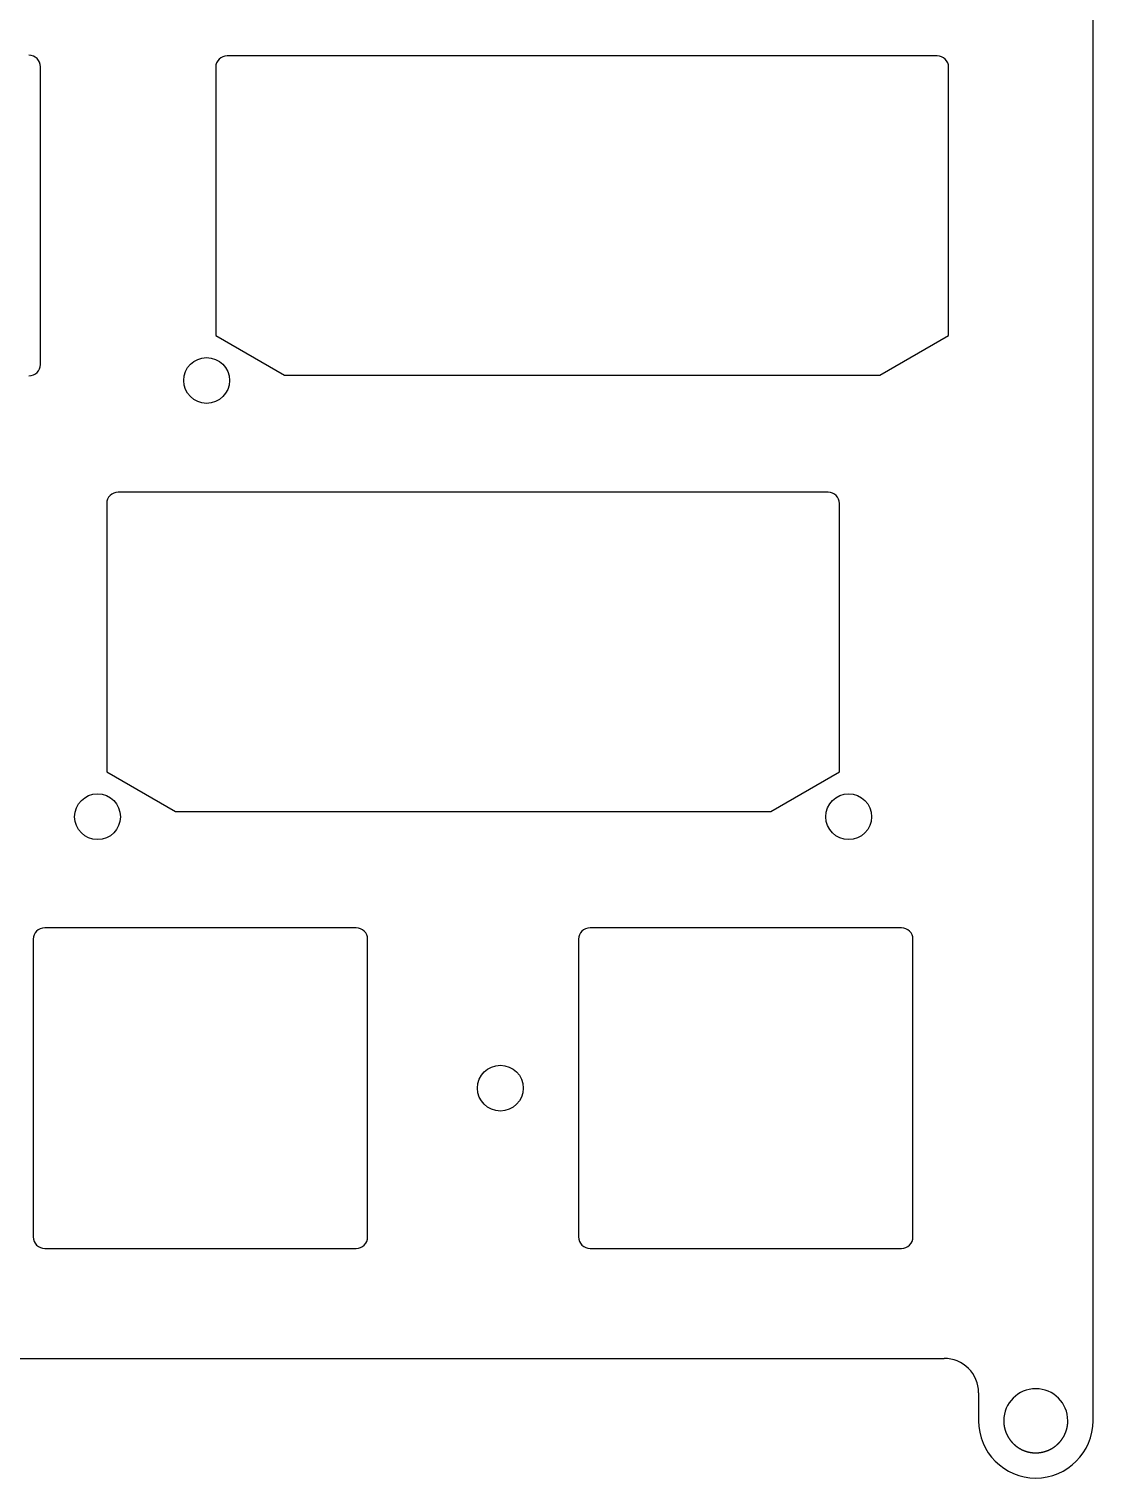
# Model space of a CAD drawing. Header units: millimetres. Extents: x -10 to 277, y -93 to 22.
# Drawn here: x 230.6 to 277.1, y -93.2 to -30 of the extents above; entities that cross this region are included whole.
import ezdxf

# ---------------------------------------------------------------- set-up
doc = ezdxf.new("R2010")
doc.units = ezdxf.units.MM
doc.layers.get('0').update_dxf_attribs({"linetype": 'CONTINUOUS'})
doc.layers.add('Edge.Cuts', color=53, linetype='CONTINUOUS', true_color=0xc8a339)

msp = doc.modelspace()

# ---------------------------------------------------------------- linework, layer by layer
for points in [[(238.79375, -31.625), (238.79375, -43.343), (241.79375, -45.075), (267.79375, -45.075), (270.79375, -43.343), (270.79375, -31.625, 0.414213562), (270.29375, -31.125), (239.29375, -31.125, 0.414212391)], [(234.03125, -50.675), (234.03125, -62.393), (237.03125, -64.125), (263.03125, -64.125), (266.03125, -62.393), (266.03125, -50.675, 0.414213562), (265.53125, -50.175), (234.53125, -50.175, 0.414212391)]]:
    msp.add_lwpolyline(points, format="xyb", close=True)
for centre in [(238.39375, -45.3), (233.63125, -64.35), (266.43125, -64.35)]:
    msp.add_circle(centre, 1)
at = {"layer": 'Edge.Cuts', "linetype": 'CONTINUOUS'}
for p, q in [((277.1, -90.725023), (277.1, 19.025023)), ((231.1375, -44.6), (231.1375, -31.6)), ((219.8295, -88), (270.6, -88)), ((272.1, -89.5), (272.1, -90.725023)), ((273.2, -90.725023), (273.20001, -90.730399)), ((273.20001, -90.730399), (273.20004, -90.735796)), ((273.20004, -90.735796), (273.200091, -90.741159)), ((273.200091, -90.741159), (273.200161, -90.746542)), ((273.200161, -90.746542), (273.200252, -90.751893)), ((273.200252, -90.751893), (273.200363, -90.757263)), ((273.200363, -90.757263), (273.200493, -90.762601)), ((273.200493, -90.762601), (273.200645, -90.76796)), ((273.200645, -90.76796), (273.200815, -90.773287)), ((273.200815, -90.773287), (273.201006, -90.778633)), ((273.201006, -90.778633), (273.201217, -90.78395)), ((273.201217, -90.78395), (273.201448, -90.789285)), ((273.201448, -90.789285), (273.201698, -90.794592)), ((273.201698, -90.794592), (273.20197, -90.799917)), ((273.20197, -90.799917), (273.20226, -90.805214)), ((273.20226, -90.805214), (273.202571, -90.810528)), ((273.202571, -90.810528), (273.202901, -90.815816)), ((273.202901, -90.815816), (273.203252, -90.821121)), ((273.203252, -90.821121), (273.203622, -90.8264)), ((273.203622, -90.8264), (273.204013, -90.831696)), ((273.204013, -90.831696), (273.204422, -90.836967)), ((273.204422, -90.836967), (273.204853, -90.842254)), ((273.204853, -90.842254), (273.205302, -90.847517)), ((273.205302, -90.847517), (273.205773, -90.852796)), ((273.205773, -90.852796), (273.206262, -90.858052)), ((273.206262, -90.858052), (273.206772, -90.863323)), ((273.206772, -90.863323), (273.207301, -90.868571)), ((273.207301, -90.868571), (273.207851, -90.873834)), ((273.207851, -90.873834), (273.208419, -90.879076)), ((273.208419, -90.879076), (273.20901, -90.884332)), ((273.20901, -90.884332), (273.209617, -90.889566)), ((273.209617, -90.889566), (273.210247, -90.894816)), ((273.210247, -90.894816), (273.210895, -90.900044)), ((273.210895, -90.900044), (273.211565, -90.905287)), ((273.211565, -90.905287), (273.212252, -90.910509)), ((273.212252, -90.910509), (273.212962, -90.915746)), ((273.212962, -90.915746), (273.213689, -90.920962)), ((273.213689, -90.920962), (273.214439, -90.926192)), ((273.214439, -90.926192), (273.215206, -90.931403)), ((273.215206, -90.931403), (273.215995, -90.936628)), ((273.215995, -90.936628), (273.216802, -90.941834)), ((273.216802, -90.941834), (273.217631, -90.947053)), ((273.217631, -90.947053), (273.218478, -90.952253)), ((273.218478, -90.952253), (273.219348, -90.957467)), ((273.219348, -90.957467), (273.220234, -90.962663)), ((273.220234, -90.962663), (273.221144, -90.967872)), ((273.221144, -90.967872), (273.22207, -90.973063)), ((273.22207, -90.973063), (273.22302, -90.978267)), ((273.22302, -90.978267), (273.223986, -90.983454)), ((273.223986, -90.983454), (273.224976, -90.988653)), ((273.224976, -90.988653), (273.225983, -90.993836)), ((273.225983, -90.993836), (273.227012, -90.99903)), ((273.227012, -90.99903), (273.228059, -91.004209)), ((273.228059, -91.004209), (273.229129, -91.0094)), ((273.229129, -91.0094), (273.230216, -91.014575)), ((273.230216, -91.014575), (273.231327, -91.019761)), ((273.231327, -91.019761), (273.232454, -91.024933)), ((273.232454, -91.024933), (273.233605, -91.030115)), ((273.233605, -91.030115), (273.234772, -91.035283)), ((273.234772, -91.035283), (273.235963, -91.040462)), ((273.235963, -91.040462), (273.237172, -91.045627)), ((273.237172, -91.045627), (273.238403, -91.050802)), ((273.238403, -91.050802), (273.239652, -91.055964)), ((273.239652, -91.055964), (273.240924, -91.061136)), ((273.240924, -91.061136), (273.242214, -91.066295)), ((273.242214, -91.066295), (273.243526, -91.071464)), ((273.243526, -91.071464), (273.244857, -91.076619)), ((273.244857, -91.076619), (273.24621, -91.081786)), ((273.24621, -91.081786), (273.247581, -91.086939)), ((273.247581, -91.086939), (273.248976, -91.092102)), ((273.248976, -91.092102), (273.250387, -91.097253)), ((273.250387, -91.097253), (273.251823, -91.102413)), ((273.251823, -91.102413), (273.253276, -91.107562)), ((273.253276, -91.107562), (273.254752, -91.11272)), ((275.944, -91.117023), (275.946951, -91.106762)), ((275.946951, -91.106762), (275.949821, -91.096496)), ((275.949821, -91.096496), (275.952609, -91.086227)), ((275.952609, -91.086227), (275.955316, -91.075954)), ((275.955316, -91.075954), (275.957942, -91.065676)), ((275.957942, -91.065676), (275.960487, -91.055393)), ((275.960487, -91.055393), (275.962951, -91.045105)), ((275.962951, -91.045105), (275.965335, -91.034811)), ((275.965335, -91.034811), (275.967638, -91.024512)), ((275.967638, -91.024512), (275.969861, -91.014206)), ((275.969861, -91.014206), (275.972005, -91.003894)), ((275.972005, -91.003894), (275.974068, -90.993576)), ((275.974068, -90.993576), (275.976052, -90.98325)), ((275.976052, -90.98325), (275.977956, -90.972917)), ((275.977956, -90.972917), (275.97978, -90.962576)), ((275.97978, -90.962576), (275.981526, -90.952227)), ((275.981526, -90.952227), (275.983192, -90.941869)), ((275.983192, -90.941869), (275.984779, -90.931503)), ((275.984779, -90.931503), (275.986287, -90.921127)), ((275.986287, -90.921127), (275.987716, -90.910741)), ((275.987716, -90.910741), (275.989067, -90.900345)), ((275.989067, -90.900345), (275.990338, -90.889938)), ((275.990338, -90.889938), (275.991531, -90.879519)), ((275.991531, -90.879519), (275.992646, -90.869089)), ((275.992646, -90.869089), (275.993681, -90.858647)), ((275.993681, -90.858647), (275.994639, -90.848191)), ((275.994639, -90.848191), (275.995517, -90.837722)), ((275.995517, -90.837722), (275.996317, -90.827239)), ((275.996317, -90.827239), (275.997039, -90.816741)), ((275.997039, -90.816741), (275.997682, -90.806228)), ((275.997682, -90.806228), (275.998247, -90.795698)), ((275.998247, -90.795698), (275.998733, -90.785151)), ((275.998733, -90.785151), (275.99914, -90.774586)), ((275.99914, -90.774586), (275.999469, -90.764002)), ((275.999469, -90.764002), (275.999719, -90.753399)), ((275.999719, -90.753399), (275.99989, -90.742774)), ((275.99989, -90.742774), (275.999982, -90.732127)), ((275.999982, -90.732127), (276, -90.725023)), ((273.254752, -91.11272), (273.256, -91.117023)), ((273.256, -91.117023), (273.257493, -91.122108)), ((273.257493, -91.122108), (273.259011, -91.127202)), ((273.259011, -91.127202), (273.260543, -91.132277)), ((273.260543, -91.132277), (273.2621, -91.137361)), ((273.2621, -91.137361), (273.263671, -91.142425)), ((273.263671, -91.142425), (273.265266, -91.147498)), ((273.265266, -91.147498), (273.266876, -91.152551)), ((273.266876, -91.152551), (273.268509, -91.157613)), ((273.268509, -91.157613), (273.270157, -91.162654)), ((273.270157, -91.162654), (273.271829, -91.167703)), ((273.271829, -91.167703), (273.273516, -91.172732)), ((273.273516, -91.172732), (273.275226, -91.177769)), ((273.275226, -91.177769), (273.276951, -91.182785)), ((273.276951, -91.182785), (273.278699, -91.187808)), ((273.278699, -91.187808), (273.280461, -91.192811)), ((273.280461, -91.192811), (273.282248, -91.197821)), ((273.282248, -91.197821), (273.284048, -91.20281)), ((273.284048, -91.20281), (273.285872, -91.207805)), ((273.285872, -91.207805), (273.287709, -91.21278)), ((273.287709, -91.21278), (273.289571, -91.217761)), ((273.289571, -91.217761), (273.291446, -91.222722)), ((273.291446, -91.222722), (273.293345, -91.227688)), ((273.293345, -91.227688), (273.295257, -91.232633)), ((273.295257, -91.232633), (273.297193, -91.237584)), ((273.297193, -91.237584), (273.299143, -91.242514)), ((273.299143, -91.242514), (273.301116, -91.247449)), ((273.301116, -91.247449), (273.303103, -91.252363)), ((273.303103, -91.252363), (273.305113, -91.257282)), ((273.305113, -91.257282), (273.307136, -91.262181)), ((273.307136, -91.262181), (273.309183, -91.267083)), ((273.309183, -91.267083), (273.311243, -91.271965)), ((273.311243, -91.271965), (273.313327, -91.276851)), ((273.313327, -91.276851), (273.315423, -91.281717)), ((273.315423, -91.281717), (273.317543, -91.286586)), ((273.317543, -91.286586), (273.319676, -91.291434)), ((273.319676, -91.291434), (273.321833, -91.296286)), ((273.321833, -91.296286), (273.324002, -91.301117)), ((273.324002, -91.301117), (273.326195, -91.305951)), ((273.326195, -91.305951), (273.3284, -91.310765)), ((273.3284, -91.310765), (273.330629, -91.315581)), ((273.330629, -91.315581), (273.332871, -91.320377)), ((273.332871, -91.320377), (273.335135, -91.325176)), ((273.335135, -91.325176), (273.337413, -91.329954)), ((273.337413, -91.329954), (273.339714, -91.334734)), ((273.339714, -91.334734), (273.342027, -91.339494)), ((273.342027, -91.339494), (273.344363, -91.344255)), ((273.344363, -91.344255), (273.346712, -91.348997)), ((273.346712, -91.348997), (273.349084, -91.35374)), ((273.349084, -91.35374), (273.351469, -91.358463)), ((273.351469, -91.358463), (273.353876, -91.363187)), ((273.353876, -91.363187), (273.356296, -91.367891)), ((273.356296, -91.367891), (273.35874, -91.372596)), ((273.35874, -91.372596), (273.361195, -91.377281)), ((273.361195, -91.377281), (273.363673, -91.381968)), ((273.363673, -91.381968), (273.366164, -91.386634)), ((273.366164, -91.386634), (273.368678, -91.3913)), ((273.368678, -91.3913), (273.371204, -91.395947)), ((273.371204, -91.395947), (273.373753, -91.400594)), ((273.373753, -91.400594), (273.376313, -91.405221)), ((273.376313, -91.405221), (273.378898, -91.409849)), ((273.378898, -91.409849), (273.381493, -91.414457)), ((273.381493, -91.414457), (273.384112, -91.419064)), ((273.384112, -91.419064), (273.386743, -91.423652)), ((273.386743, -91.423652), (273.389397, -91.42824)), ((273.389397, -91.42824), (273.392063, -91.432808)), ((273.392063, -91.432808), (273.394752, -91.437376)), ((273.394752, -91.437376), (273.397452, -91.441924)), ((273.397452, -91.441924), (273.400176, -91.446471)), ((273.400176, -91.446471), (273.402911, -91.451)), ((273.402911, -91.451), (273.40567, -91.455527)), ((273.40567, -91.455527), (273.40844, -91.460035)), ((273.40844, -91.460035), (273.411233, -91.464541)), ((273.411233, -91.464541), (273.414037, -91.469029)), ((273.414037, -91.469029), (273.416865, -91.473515)), ((273.416865, -91.473515), (273.419704, -91.477983)), ((273.419704, -91.477983), (273.422566, -91.482448)), ((273.422566, -91.482448), (273.42544, -91.486895)), ((273.42544, -91.486895), (273.428336, -91.49134)), ((273.428336, -91.49134), (273.431244, -91.495766)), ((273.431244, -91.495766), (273.434175, -91.50019)), ((273.434175, -91.50019), (273.437118, -91.504596)), ((273.437118, -91.504596), (273.440083, -91.508999)), ((273.440083, -91.508999), (273.44306, -91.513384)), ((273.44306, -91.513384), (273.44606, -91.517766)), ((273.44606, -91.517766), (273.449072, -91.52213)), ((273.449072, -91.52213), (273.452106, -91.526492)), ((273.452106, -91.526492), (273.455151, -91.530835)), ((273.455151, -91.530835), (273.45822, -91.535175)), ((273.45822, -91.535175), (273.4613, -91.539497)), ((273.4613, -91.539497), (273.464402, -91.543816)), ((273.464402, -91.543816), (273.467517, -91.548117)), ((273.467517, -91.548117), (273.470654, -91.552416)), ((273.470654, -91.552416), (273.473802, -91.556695)), ((273.473802, -91.556695), (273.476973, -91.560972)), ((273.476973, -91.560972), (273.48, -91.565023)), ((273.48, -91.565023), (273.483127, -91.569176)), ((273.483127, -91.569176), (273.486277, -91.573326)), ((273.486277, -91.573326), (273.489444, -91.577464)), ((273.489444, -91.577464), (273.492633, -91.581599)), ((273.492633, -91.581599), (273.495838, -91.585723)), ((273.495838, -91.585723), (273.499066, -91.589842)), ((273.499066, -91.589842), (273.50231, -91.593949)), ((273.50231, -91.593949), (273.505575, -91.598052)), ((273.505575, -91.598052), (273.508857, -91.602142)), ((273.508857, -91.602142), (273.51216, -91.606228)), ((273.51216, -91.606228), (273.515479, -91.610301)), ((273.515479, -91.610301), (273.51882, -91.614368)), ((273.51882, -91.614368), (273.522175, -91.618423)), ((273.522175, -91.618423), (273.525552, -91.622472)), ((273.525552, -91.622472), (273.528943, -91.626507)), ((273.528943, -91.626507), (273.532356, -91.630536)), ((273.532356, -91.630536), (273.535783, -91.634551)), ((273.535783, -91.634551), (273.539232, -91.63856)), ((273.539232, -91.63856), (273.542694, -91.642554)), ((273.542694, -91.642554), (273.546177, -91.646543)), ((273.546177, -91.646543), (273.549674, -91.650516)), ((273.549674, -91.650516), (273.553192, -91.654482)), ((273.553192, -91.654482), (273.556722, -91.658433)), ((273.556722, -91.658433), (273.560274, -91.662377)), ((273.560274, -91.662377), (273.563838, -91.666305)), ((273.563838, -91.666305), (273.567423, -91.670227)), ((273.567423, -91.670227), (273.57102, -91.674131)), ((273.57102, -91.674131), (273.574638, -91.678029)), ((273.574638, -91.678029), (273.578267, -91.68191)), ((273.578267, -91.68191), (273.581917, -91.685783)), ((273.581917, -91.685783), (273.585578, -91.68964)), ((273.585578, -91.68964), (273.58926, -91.693488)), ((273.58926, -91.693488), (273.592953, -91.697319)), ((273.592953, -91.697319), (273.596666, -91.701142)), ((273.596666, -91.701142), (273.600389, -91.704948)), ((273.600389, -91.704948), (273.604133, -91.708745)), ((273.604133, -91.708745), (273.607887, -91.712524)), ((273.607887, -91.712524), (273.611661, -91.716295)), ((273.611661, -91.716295), (273.615445, -91.720047)), ((273.615445, -91.720047), (273.619248, -91.72379)), ((273.619248, -91.72379), (273.623062, -91.727515)), ((273.623062, -91.727515), (273.626895, -91.731232)), ((273.626895, -91.731232), (273.630737, -91.734929)), ((273.630737, -91.734929), (273.634598, -91.738617)), ((273.634598, -91.738617), (273.638469, -91.742286)), ((273.638469, -91.742286), (273.642359, -91.745945)), ((275.550825, -91.752292), (275.558612, -91.745034)), ((275.558612, -91.745034), (275.566345, -91.737718)), ((275.566345, -91.737718), (275.574021, -91.730346)), ((275.574021, -91.730346), (275.58164, -91.722918)), ((275.58164, -91.722918), (275.589201, -91.715436)), ((275.589201, -91.715436), (275.596702, -91.7079)), ((275.596702, -91.7079), (275.604144, -91.700311)), ((275.604144, -91.700311), (275.611524, -91.692671)), ((275.611524, -91.692671), (275.618842, -91.68498)), ((275.618842, -91.68498), (275.626097, -91.67724)), ((275.626097, -91.67724), (275.633288, -91.669451)), ((275.633288, -91.669451), (275.640414, -91.661616)), ((275.640414, -91.661616), (275.647473, -91.653735)), ((275.647473, -91.653735), (275.654465, -91.645809)), ((275.654465, -91.645809), (275.661389, -91.637841)), ((275.661389, -91.637841), (275.668243, -91.62983)), ((275.668243, -91.62983), (275.675027, -91.62178)), ((275.675027, -91.62178), (275.681739, -91.61369)), ((275.681739, -91.61369), (275.688379, -91.605563)), ((275.688379, -91.605563), (275.694945, -91.5974)), ((275.694945, -91.5974), (275.701436, -91.589203)), ((275.701436, -91.589203), (275.707852, -91.580973)), ((275.707852, -91.580973), (275.714191, -91.572711)), ((275.714191, -91.572711), (275.72, -91.565023)), ((275.72, -91.565023), (275.72633, -91.556516)), ((275.72633, -91.556516), (275.732592, -91.547968)), ((275.732592, -91.547968), (275.738786, -91.539377)), ((275.738786, -91.539377), (275.744911, -91.530746)), ((275.744911, -91.530746), (275.750968, -91.522073)), ((275.750968, -91.522073), (275.756957, -91.513359)), ((275.756957, -91.513359), (275.762877, -91.504603)), ((275.762877, -91.504603), (275.768728, -91.495807)), ((275.768728, -91.495807), (275.774511, -91.486971)), ((275.774511, -91.486971), (275.780225, -91.478093)), ((275.780225, -91.478093), (275.785871, -91.469176)), ((275.785871, -91.469176), (275.791447, -91.460218)), ((275.791447, -91.460218), (275.796955, -91.45122)), ((275.796955, -91.45122), (275.802393, -91.442183)), ((275.802393, -91.442183), (275.807762, -91.433106)), ((275.807762, -91.433106), (275.813062, -91.423989)), ((275.813062, -91.423989), (275.818293, -91.414834)), ((275.818293, -91.414834), (275.823453, -91.40564)), ((275.823453, -91.40564), (275.828545, -91.396408)), ((275.828545, -91.396408), (275.833566, -91.387137)), ((275.833566, -91.387137), (275.838517, -91.377828)), ((275.838517, -91.377828), (275.843398, -91.368482)), ((275.843398, -91.368482), (275.848208, -91.359099)), ((275.848208, -91.359099), (275.852948, -91.349679)), ((275.852948, -91.349679), (275.857617, -91.340222)), ((275.857617, -91.340222), (275.862215, -91.33073)), ((275.862215, -91.33073), (275.866742, -91.321201)), ((275.866742, -91.321201), (275.871197, -91.311638)), ((275.871197, -91.311638), (275.875581, -91.30204)), ((275.875581, -91.30204), (275.879892, -91.292407)), ((275.879892, -91.292407), (275.884132, -91.282741)), ((275.884132, -91.282741), (275.888299, -91.273042)), ((275.888299, -91.273042), (275.892394, -91.26331)), ((275.892394, -91.26331), (275.896415, -91.253546)), ((275.896415, -91.253546), (275.900364, -91.243751)), ((275.900364, -91.243751), (275.904239, -91.233925)), ((275.904239, -91.233925), (275.90804, -91.22407)), ((275.90804, -91.22407), (275.911768, -91.214185)), ((275.911768, -91.214185), (275.915421, -91.204271)), ((275.915421, -91.204271), (275.918999, -91.19433)), ((275.918999, -91.19433), (275.922502, -91.184362)), ((275.922502, -91.184362), (275.92593, -91.174369)), ((275.92593, -91.174369), (275.929283, -91.16435)), ((275.929283, -91.16435), (275.93256, -91.154307)), ((275.93256, -91.154307), (275.93576, -91.144242)), ((275.93576, -91.144242), (275.938884, -91.134155)), ((275.938884, -91.134155), (275.941931, -91.124047)), ((275.941931, -91.124047), (275.944, -91.117023)), ((273.642359, -91.745945), (273.646257, -91.749585)), ((273.646257, -91.749585), (273.650175, -91.753216)), ((273.650175, -91.753216), (273.654101, -91.756827)), ((273.654101, -91.756827), (273.658046, -91.760428)), ((273.658046, -91.760428), (273.661999, -91.76401)), ((273.661999, -91.76401), (273.665971, -91.767581)), ((273.665971, -91.767581), (273.669951, -91.771132)), ((273.669951, -91.771132), (273.673949, -91.774674)), ((273.673949, -91.774674), (273.677955, -91.778194)), ((273.677955, -91.778194), (273.681979, -91.781705)), ((273.681979, -91.781705), (273.686011, -91.785195)), ((273.686011, -91.785195), (273.69006, -91.788675)), ((273.69006, -91.788675), (273.694117, -91.792134)), ((273.694117, -91.792134), (273.698192, -91.795582)), ((273.698192, -91.795582), (273.702273, -91.799009)), ((273.702273, -91.799009), (273.706373, -91.802426)), ((273.706373, -91.802426), (273.710479, -91.805822)), ((273.710479, -91.805822), (273.714603, -91.809206)), ((273.714603, -91.809206), (273.718733, -91.81257)), ((273.718733, -91.81257), (273.72288, -91.815922)), ((273.72288, -91.815922), (273.727034, -91.819253)), ((273.727034, -91.819253), (273.731205, -91.822572)), ((273.731205, -91.822572), (273.735382, -91.82587)), ((273.735382, -91.82587), (273.739576, -91.829157)), ((273.739576, -91.829157), (273.743775, -91.832422)), ((273.743775, -91.832422), (273.747992, -91.835675)), ((273.747992, -91.835675), (273.752214, -91.838907)), ((273.752214, -91.838907), (273.756453, -91.842127)), ((273.756453, -91.842127), (273.760697, -91.845325)), ((273.760697, -91.845325), (273.764958, -91.848511)), ((273.764958, -91.848511), (273.769224, -91.851676)), ((273.769224, -91.851676), (273.773507, -91.854828)), ((273.773507, -91.854828), (273.777793, -91.857958)), ((273.777793, -91.857958), (273.782097, -91.861076)), ((273.782097, -91.861076), (273.786405, -91.864172)), ((273.786405, -91.864172), (273.79073, -91.867255)), ((273.79073, -91.867255), (273.795058, -91.870317)), ((273.795058, -91.870317), (273.799404, -91.873365)), ((273.799404, -91.873365), (273.803752, -91.876392)), ((273.803752, -91.876392), (273.808118, -91.879406)), ((273.808118, -91.879406), (273.812486, -91.882398)), ((273.812486, -91.882398), (273.816872, -91.885376)), ((273.816872, -91.885376), (273.82126, -91.888333)), ((273.82126, -91.888333), (273.825665, -91.891277)), ((273.825665, -91.891277), (273.830072, -91.894198)), ((273.830072, -91.894198), (273.834496, -91.897106)), ((273.834496, -91.897106), (273.838923, -91.899992)), ((273.838923, -91.899992), (273.843366, -91.902864)), ((273.843366, -91.902864), (273.847811, -91.905715)), ((273.847811, -91.905715), (273.852273, -91.908551)), ((273.852273, -91.908551), (273.856737, -91.911366)), ((273.856737, -91.911366), (273.861216, -91.914166)), ((273.861216, -91.914166), (273.865699, -91.916945)), ((273.865699, -91.916945), (273.870196, -91.91971)), ((273.870196, -91.91971), (273.874696, -91.922452)), ((273.874696, -91.922452), (273.879212, -91.92518)), ((273.879212, -91.92518), (273.883729, -91.927887)), ((273.883729, -91.927887), (273.888262, -91.930579)), ((273.888262, -91.930579), (273.892797, -91.933249)), ((273.892797, -91.933249), (273.897347, -91.935905)), ((273.897347, -91.935905), (273.901899, -91.938538)), ((273.901899, -91.938538), (273.906466, -91.941157)), ((273.906466, -91.941157), (273.911035, -91.943754)), ((273.911035, -91.943754), (273.915619, -91.946337)), ((273.915619, -91.946337), (273.920204, -91.948897)), ((273.920204, -91.948897), (273.924805, -91.951443)), ((273.924805, -91.951443), (273.929407, -91.953966)), ((273.929407, -91.953966), (273.934023, -91.956475)), ((273.934023, -91.956475), (273.941176, -91.960317)), ((273.941176, -91.960317), (273.94582, -91.962782)), ((273.94582, -91.962782), (273.950477, -91.965232)), ((273.950477, -91.965232), (273.955146, -91.967665)), ((273.955146, -91.967665), (273.959828, -91.970083)), ((273.959828, -91.970083), (273.96452, -91.972483)), ((273.96452, -91.972483), (273.969226, -91.974868)), ((273.969226, -91.974868), (273.973942, -91.977236)), ((273.973942, -91.977236), (273.978671, -91.979587)), ((273.978671, -91.979587), (273.98341, -91.981921)), ((273.98341, -91.981921), (273.988162, -91.98424)), ((273.988162, -91.98424), (273.992922, -91.98654)), ((273.992922, -91.98654), (273.997696, -91.988824)), ((273.997696, -91.988824), (274.002478, -91.99109)), ((274.002478, -91.99109), (274.007272, -91.99334)), ((274.007272, -91.99334), (274.012075, -91.995572)), ((274.012075, -91.995572), (274.01689, -91.997787)), ((274.01689, -91.997787), (274.021712, -91.999983)), ((274.021712, -91.999983), (274.026547, -92.002163)), ((274.026547, -92.002163), (274.031388, -92.004325)), ((274.031388, -92.004325), (274.036242, -92.00647)), ((274.036242, -92.00647), (274.041102, -92.008595)), ((274.041102, -92.008595), (274.045974, -92.010704)), ((274.045974, -92.010704), (274.050852, -92.012794)), ((274.050852, -92.012794), (274.055741, -92.014867)), ((274.055741, -92.014867), (274.060636, -92.016921)), ((274.060636, -92.016921), (274.065543, -92.018958)), ((274.065543, -92.018958), (274.070454, -92.020975)), ((274.070454, -92.020975), (274.075377, -92.022975)), ((274.075377, -92.022975), (274.080304, -92.024955)), ((274.080304, -92.024955), (274.085243, -92.026918)), ((274.085243, -92.026918), (274.090185, -92.028862)), ((274.090185, -92.028862), (274.095138, -92.030787)), ((274.095138, -92.030787), (274.100095, -92.032693)), ((274.100095, -92.032693), (274.105063, -92.034582)), ((274.105063, -92.034582), (274.110033, -92.03645)), ((274.110033, -92.03645), (274.115014, -92.038301)), ((274.115014, -92.038301), (274.119998, -92.040131)), ((274.119998, -92.040131), (274.124992, -92.041944)), ((274.124992, -92.041944), (274.129988, -92.043737)), ((274.129988, -92.043737), (274.134994, -92.045511)), ((274.134994, -92.045511), (274.140002, -92.047265)), ((274.140002, -92.047265), (274.14502, -92.049001)), ((274.14502, -92.049001), (274.150039, -92.050717)), ((274.150039, -92.050717), (274.155068, -92.052415)), ((274.155068, -92.052415), (274.160098, -92.054091)), ((274.160098, -92.054091), (274.165137, -92.05575)), ((274.165137, -92.05575), (274.170177, -92.057388)), ((274.170177, -92.057388), (274.175226, -92.059008)), ((274.175226, -92.059008), (274.180275, -92.060607)), ((274.180275, -92.060607), (274.185333, -92.062188)), ((274.185333, -92.062188), (274.19039, -92.063747)), ((274.19039, -92.063747), (274.195457, -92.065289)), ((274.195457, -92.065289), (274.200523, -92.066809)), ((274.200523, -92.066809), (274.205597, -92.068311)), ((274.205597, -92.068311), (274.21067, -92.069791)), ((274.21067, -92.069791), (274.215752, -92.071254)), ((274.215752, -92.071254), (274.220832, -92.072695)), ((274.220832, -92.072695), (274.225921, -92.074117)), ((274.225921, -92.074117), (274.231007, -92.075518)), ((274.231007, -92.075518), (274.236102, -92.076901)), ((274.236102, -92.076901), (274.241195, -92.078262)), ((274.241195, -92.078262), (274.246295, -92.079605)), ((274.246295, -92.079605), (274.255384, -92.081946)), ((274.255384, -92.081946), (274.265577, -92.084493)), ((274.265577, -92.084493), (274.275803, -92.086967)), ((274.275803, -92.086967), (274.286061, -92.089365)), ((274.286061, -92.089365), (274.296349, -92.091688)), ((274.296349, -92.091688), (274.306665, -92.093936)), ((274.306665, -92.093936), (274.317009, -92.096108)), ((274.317009, -92.096108), (274.327378, -92.098204)), ((274.327378, -92.098204), (274.332572, -92.099223)), ((274.332572, -92.099223), (274.337772, -92.100222)), ((274.337772, -92.100222), (274.342977, -92.101203)), ((274.342977, -92.101203), (274.348188, -92.102164)), ((274.348188, -92.102164), (274.353404, -92.103106)), ((274.353404, -92.103106), (274.358626, -92.104028)), ((274.358626, -92.104028), (274.363852, -92.104931)), ((274.363852, -92.104931), (274.369083, -92.105814)), ((274.369083, -92.105814), (274.374319, -92.106678)), ((274.374319, -92.106678), (274.379559, -92.107523)), ((274.379559, -92.107523), (274.384803, -92.108348)), ((274.384803, -92.108348), (274.390051, -92.109153)), ((274.390051, -92.109153), (274.395303, -92.109938)), ((274.395303, -92.109938), (274.400559, -92.110704)), ((274.400559, -92.110704), (274.405818, -92.11145)), ((274.405818, -92.11145), (274.41108, -92.112177)), ((274.41108, -92.112177), (274.416345, -92.112883)), ((274.416345, -92.112883), (274.421614, -92.11357)), ((274.421614, -92.11357), (274.426884, -92.114237)), ((274.426884, -92.114237), (274.432158, -92.114884)), ((274.432158, -92.114884), (274.437433, -92.115511)), ((274.437433, -92.115511), (274.442712, -92.116119)), ((274.442712, -92.116119), (274.447991, -92.116706)), ((274.447991, -92.116706), (274.453273, -92.117273)), ((274.453273, -92.117273), (274.458555, -92.117821)), ((274.458555, -92.117821), (274.46384, -92.118349)), ((274.46384, -92.118349), (274.469125, -92.118856)), ((274.469125, -92.118856), (274.474413, -92.119344)), ((274.474413, -92.119344), (274.479699, -92.119811)), ((274.479699, -92.119811), (274.484988, -92.120259)), ((274.484988, -92.120259), (274.490276, -92.120686)), ((274.490276, -92.120686), (274.495566, -92.121093)), ((274.495566, -92.121093), (274.500853, -92.121481)), ((274.500853, -92.121481), (274.506143, -92.121848)), ((274.506143, -92.121848), (274.511431, -92.122195)), ((274.511431, -92.122195), (274.51672, -92.122522)), ((274.51672, -92.122522), (274.522006, -92.122829)), ((274.522006, -92.122829), (274.527294, -92.123116)), ((274.527294, -92.123116), (274.532578, -92.123383)), ((274.532578, -92.123383), (274.537864, -92.123629)), ((274.537864, -92.123629), (274.543146, -92.123856)), ((274.543146, -92.123856), (274.548429, -92.124062)), ((274.548429, -92.124062), (274.553707, -92.124249)), ((274.553707, -92.124249), (274.558986, -92.124415)), ((274.558986, -92.124415), (274.564261, -92.124561)), ((274.564261, -92.124561), (274.569536, -92.124687)), ((274.569536, -92.124687), (274.574806, -92.124793)), ((274.574806, -92.124793), (274.580076, -92.124879)), ((274.580076, -92.124879), (274.585341, -92.124945)), ((274.585341, -92.124945), (274.590606, -92.124991)), ((274.590606, -92.124991), (274.6, -92.125023)), ((274.6, -92.125023), (274.610505, -92.124983)), ((274.610505, -92.124983), (274.621022, -92.124863)), ((274.621022, -92.124863), (274.63155, -92.124663)), ((274.63155, -92.124663), (274.642088, -92.124383)), ((274.642088, -92.124383), (274.652635, -92.124022)), ((274.652635, -92.124022), (274.663189, -92.123582)), ((274.663189, -92.123582), (274.673749, -92.123061)), ((274.673749, -92.123061), (274.684313, -92.12246)), ((274.684313, -92.12246), (274.69488, -92.121778)), ((274.69488, -92.121778), (274.705449, -92.121017)), ((274.705449, -92.121017), (274.716018, -92.120175)), ((274.716018, -92.120175), (274.726585, -92.119253)), ((274.726585, -92.119253), (274.737149, -92.118251)), ((274.737149, -92.118251), (274.74771, -92.117169)), ((274.74771, -92.117169), (274.758264, -92.116008)), ((274.758264, -92.116008), (274.768811, -92.114767)), ((274.768811, -92.114767), (274.77935, -92.113446)), ((274.77935, -92.113446), (274.789878, -92.112046)), ((274.789878, -92.112046), (274.800394, -92.110567)), ((274.800394, -92.110567), (274.810897, -92.109009)), ((274.810897, -92.109009), (274.821385, -92.107372)), ((274.821385, -92.107372), (274.831857, -92.105657)), ((274.831857, -92.105657), (274.837087, -92.10477)), ((274.837087, -92.10477), (274.842312, -92.103864)), ((274.842312, -92.103864), (274.847532, -92.102938)), ((274.847532, -92.102938), (274.852747, -92.101993)), ((274.852747, -92.101993), (274.857956, -92.101028)), ((274.857956, -92.101028), (274.863161, -92.100044)), ((274.863161, -92.100044), (274.86836, -92.099041)), ((274.86836, -92.099041), (274.873553, -92.098019)), ((274.873553, -92.098019), (274.87874, -92.096977)), ((274.87874, -92.096977), (274.883921, -92.095916)), ((274.883921, -92.095916), (274.889095, -92.094836)), ((274.889095, -92.094836), (274.894264, -92.093737)), ((274.894264, -92.093737), (274.899425, -92.092619)), ((274.899425, -92.092619), (274.90458, -92.091482)), ((274.90458, -92.091482), (274.909727, -92.090326)), ((274.909727, -92.090326), (274.914867, -92.089151)), ((274.914867, -92.089151), (274.92, -92.087958)), ((274.92, -92.087958), (274.925126, -92.086745)), ((274.925126, -92.086745), (274.930243, -92.085514)), ((274.930243, -92.085514), (274.935352, -92.084264)), ((274.935352, -92.084264), (274.944615, -92.081946)), ((274.944615, -92.081946), (274.954796, -92.079319)), ((274.954796, -92.079319), (274.964967, -92.076612)), ((274.964967, -92.076612), (274.975127, -92.073826)), ((274.975127, -92.073826), (274.985275, -92.070959)), ((274.985275, -92.070959), (274.995409, -92.068014)), ((274.995409, -92.068014), (275.005529, -92.06499)), ((275.005529, -92.06499), (275.015633, -92.061887)), ((275.015633, -92.061887), (275.025721, -92.058706)), ((275.025721, -92.058706), (275.03579, -92.055446)), ((275.03579, -92.055446), (275.04584, -92.052109)), ((275.04584, -92.052109), (275.055869, -92.048695)), ((275.055869, -92.048695), (275.065877, -92.045204)), ((275.065877, -92.045204), (275.075861, -92.041636)), ((275.075861, -92.041636), (275.085821, -92.037992)), ((275.085821, -92.037992), (275.095756, -92.034272)), ((275.095756, -92.034272), (275.105663, -92.030477)), ((275.105663, -92.030477), (275.115543, -92.026607)), ((275.115543, -92.026607), (275.125393, -92.022663)), ((275.125393, -92.022663), (275.135211, -92.018646)), ((275.135211, -92.018646), (275.144998, -92.014555)), ((275.144998, -92.014555), (275.154751, -92.010392)), ((275.154751, -92.010392), (275.164469, -92.006156)), ((275.164469, -92.006156), (275.174151, -92.00185)), ((275.174151, -92.00185), (275.183795, -91.997473)), ((275.183795, -91.997473), (275.1934, -91.993025)), ((275.1934, -91.993025), (275.202965, -91.988509)), ((275.202965, -91.988509), (275.212488, -91.983924)), ((275.212488, -91.983924), (275.221967, -91.979271)), ((275.221967, -91.979271), (275.231402, -91.974551)), ((275.231402, -91.974551), (275.240791, -91.969764)), ((275.240791, -91.969764), (275.250132, -91.964912)), ((275.250132, -91.964912), (275.258823, -91.960317)), ((275.258823, -91.960317), (275.26804, -91.955356)), ((275.26804, -91.955356), (275.277224, -91.950322)), ((275.277224, -91.950322), (275.286377, -91.945215)), ((275.286377, -91.945215), (275.295495, -91.940035)), ((275.295495, -91.940035), (275.304581, -91.934782)), ((275.304581, -91.934782), (275.313632, -91.929456)), ((275.313632, -91.929456), (275.322649, -91.924059)), ((275.322649, -91.924059), (275.331631, -91.918589)), ((275.331631, -91.918589), (275.340577, -91.913048)), ((275.340577, -91.913048), (275.349487, -91.907435)), ((275.349487, -91.907435), (275.358361, -91.901751)), ((275.358361, -91.901751), (275.367197, -91.895996)), ((275.367197, -91.895996), (275.375995, -91.89017)), ((275.375995, -91.89017), (275.384755, -91.884274)), ((275.384755, -91.884274), (275.393476, -91.878308)), ((275.393476, -91.878308), (275.402157, -91.872273)), ((275.402157, -91.872273), (275.410797, -91.866169)), ((275.410797, -91.866169), (275.419397, -91.859996)), ((275.419397, -91.859996), (275.427955, -91.853754)), ((275.427955, -91.853754), (275.436471, -91.847445)), ((275.436471, -91.847445), (275.444944, -91.841068)), ((275.444944, -91.841068), (275.453373, -91.834625)), ((275.453373, -91.834625), (275.461757, -91.828115)), ((275.461757, -91.828115), (275.470097, -91.821539)), ((275.470097, -91.821539), (275.47839, -91.814898)), ((275.47839, -91.814898), (275.486636, -91.808192)), ((275.486636, -91.808192), (275.494835, -91.801422)), ((275.494835, -91.801422), (275.502985, -91.794588)), ((275.502985, -91.794588), (275.511087, -91.787692)), ((275.511087, -91.787692), (275.519138, -91.780733)), ((275.519138, -91.780733), (275.527138, -91.773713)), ((275.527138, -91.773713), (275.535086, -91.766633)), ((275.535086, -91.766633), (275.542982, -91.759492)), ((275.542982, -91.759492), (275.550825, -91.752292))]:
    msp.add_line(p, q, dxfattribs=at)
at = {"layer": 'Edge.Cuts', "linetype": 'Continuous'}
for p, q in [((244.925, -69.2), (231.325, -69.2)), ((268.7375, -69.2), (255.1375, -69.2)), ((230.825, -69.7), (230.825, -82.7)), ((245.425, -82.7), (245.425, -69.7)), ((254.6375, -69.7), (254.6375, -82.7)), ((269.2375, -82.7), (269.2375, -69.7)), ((231.325, -83.2), (244.925, -83.2)), ((255.1375, -83.2), (268.7375, -83.2))]:
    msp.add_line(p, q, dxfattribs=at)
at = {"layer": 'Edge.Cuts'}
msp.add_circle((251.221875, -76.2), 1, dxfattribs=at)
for centre, radius, start, end in [((230.637538, -31.599956), 0.499956, -0.00504241, 90.00435486), ((230.637538, -44.599956), 0.499962, -90.0043541, -0.00504241), ((231.325022, -69.700041), 0.500022, 90.00252081, 179.99530195), ((244.925022, -69.700041), 0.500041, 0.00469846, 90.00252081), ((255.137522, -69.700041), 0.500022, 90.00252081, 179.99530195), ((268.737522, -69.700041), 0.500041, 0.00469846, 90.00252081), ((231.325022, -82.700041), 0.499959, 179.99530195, 269.99747878), ((244.925022, -82.700041), 0.499978, 269.99747878, 0.00469846), ((255.137522, -82.700041), 0.499959, 179.99530195, 269.99747878), ((268.737522, -82.700041), 0.499978, 269.99747878, 0.00469846), ((270.600001, -89.499999), 1.499999, -0.0000382, 90.0000382), ((274.6, -90.725023), 1.4, 0, 180), ((274.6, -90.725023), 2.5, -180, 0)]:
    msp.add_arc(centre, radius, start, end, dxfattribs=at)

doc.saveas('drawing.dxf')
